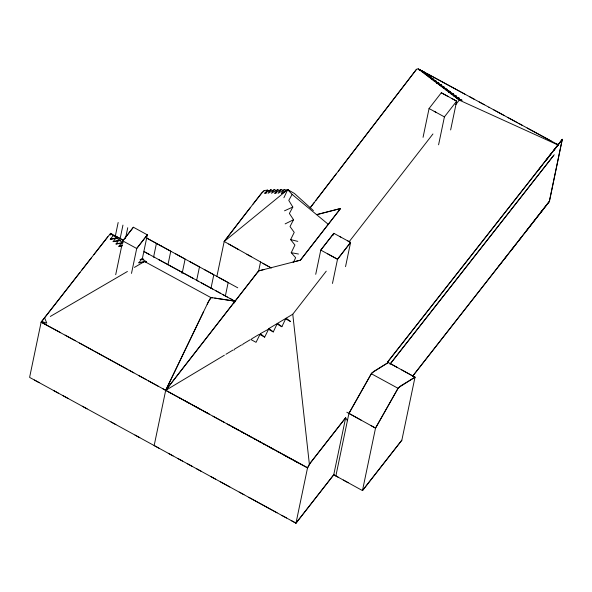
<?xml version="1.0" encoding="UTF-8"?>
<svg xmlns="http://www.w3.org/2000/svg" width="592" height="592" viewBox="0 0 592 592"><rect width="100%" height="100%" fill="white"/><g stroke="black" fill="none" stroke-linecap="round" stroke-linejoin="round"><path stroke-width="0.89" d="M80.046 272.335L41.137 322.166L29.6 377.393L295.978 523.158L333.747 474.769L345.661 417.745L347.4 420.712M110.216 235.113L110.593 233.329L120.146 238.539M115.329 236.06L118.163 222.496M120.117 238.672L122.951 225.108M115.706 274.703L122.766 240.885L133.392 227.232L147.327 234.839L142.124 259.755M125.474 238.576L127.746 227.728M131.498 273.408L136.708 248.492L147.327 234.839L136.708 248.492L122.766 240.885L125.215 237.732M153.602 256.965L156.436 243.393L146.853 238.162L161.194 245.998M167.943 264.802L170.777 251.23L161.224 246.013M182.099 273.541L185.126 259.067L175.572 253.842M234.55 302.956L234.92 301.165L211.403 297.584L208.591 301.343L165.701 390.328L154.157 445.554L158.893 448.137M196.633 280.475L199.474 266.903L189.921 261.679M210.981 288.311L213.816 274.74L204.262 269.515M216.887 276.442L224.19 241.484L250.157 207.844M225.323 296.148L228.164 282.569L218.611 277.352M258.475 271.876L260.547 261.93L228.741 244.037M315.721 274.311L320.775 250.105L333.844 233.315L340.814 237.111M333.466 235.105L333.844 233.315L320.775 250.105L337.521 259.244L332.467 283.45M345.536 266.644L350.59 242.439L339.438 236.356M291.249 520.568L295.978 523.158L307.514 467.939L310.622 462.596L345.661 417.745L309.364 464.195L307.514 467.939L307.1 467.71M335.864 475.931L348.932 413.394L371.332 373.73L373.929 371.325L388.3 362.519L397.202 367.41M423.051 137.337L429.067 108.528L441.306 92.774L456.654 101.136L450.638 129.944M401.65 369.859L415.007 377.2L400.643 385.903L398.053 388.308L375.528 428.105L362.474 490.583L333.747 474.769L295.978 523.158M438.583 144.803L444.414 116.89L456.654 101.136L451.526 98.346M401.85 440.189L362.474 490.583L401.85 440.189L415.007 377.2L391.046 364.036M524.475 233.352L549.317 201.428L562.289 139.305L549.42 201.487L412.668 376.164M283.901 197.743L287.69 189.632L294.416 193.443L313.412 210.597M293.38 262.545L295.645 257.72L291.234 252.688L294.927 245.044L290.628 239.619L294.231 232.39L290.021 226.551L293.536 219.736L289.384 213.468L292.818 207.067L288.778 200.399L292.122 194.405L287.69 189.632L281.496 193.288L284.352 189.618L289.54 190.779L287.69 189.632L224.19 241.484L238.754 249.676M286.143 318.2L290.502 321.5L285.618 318.866L281.888 326.71L277.019 324.046L273.275 331.92L268.405 329.256L260.339 333.666L256.047 342.331L251.171 339.675L251.741 338.816L258.778 334.598L259.784 334.465L264.661 337.129L268.938 328.508L292.766 314.226L326.244 271.173M203.478 311.895L165.701 390.328L175.469 395.671M260.547 261.93L271.328 268.028M207.17 304.236L210.678 297.473L212.706 297.783M430.991 78.588L433.122 78.869L428.142 76.42L430.991 78.588L436.015 81.008C434.21 81.829 428.268 77.234 433.122 78.869L428.208 76.361L430.229 76.731L425.211 74.178L418.196 68.842L416.539 69.271L315.891 200.399M439.664 85.181L444.71 87.431L442.535 87.379L439.723 85.226L441.824 85.3L436.815 83.013L441.824 85.3L439.664 85.181L433.936 80.823L438.931 83.161L436.785 82.984M445.421 89.57L442.601 87.424L444.71 87.431L439.723 85.226M448.329 91.775L453.413 93.862L451.208 93.973L448.388 91.819L450.519 91.723L445.48 89.614L448.329 91.775L450.519 91.723L445.48 89.614M454.086 96.17L451.267 94.017L453.413 93.862L448.388 91.819M388.3 362.519L371.746 372.967L348.932 413.394L375.528 428.105L398.379 387.745L415.007 377.2M233.951 350.094L234.536 349.117L241.573 344.907M242.565 344.884L243.134 343.967L250.179 339.749M419.506 69.834L424.42 72.446L422.325 71.987L424.42 72.446L419.543 69.782M224.19 241.484L244.407 215.199M558.559 145.255L459.251 100.1L455.81 104.555M327.746 253.909L337.521 259.244L350.59 242.439L347.778 240.914M314.063 202.738L310.134 207.873M336.567 173.426L310.289 207.681M338.261 171.266L416.539 69.271M316.979 214.57L340.563 208.51L300.388 260.177L258.623 270.907L165.73 390.335L138.676 375.491M234.913 301.365L258.623 270.907L264.291 269.464M550.849 154.001L387.553 362.112L542.324 165.042M337.521 259.244L350.59 242.439M133.392 227.232L126.296 236.334M75.295 340.718L41.137 322.166L91.168 258.105M81.911 269.967L96.252 251.57M96.733 250.978L107.825 236.733M163.029 388.863L165.701 390.328L234.883 301.365M165.693 390.328L168.032 387.331M537.447 171.229L562.289 139.305M554.223 154.719L390.039 364.132M541.029 212.069L543.796 208.517M110.282 239.286L113.146 235.609L118.037 238.191L115.995 237.954L110.282 239.286L115.455 238.554M113.131 241.632L115.995 237.954L120.886 240.537L118.866 240.315L113.131 241.632L117.438 241.025M120.317 243.386L116.01 243.993L118.866 240.315L122.944 242.468M122.3 245.858L118.851 246.339L121.715 242.668L123.077 242.824M143.146 262.212L138.839 262.818L141.703 259.141L143.745 259.37L142.117 258.512M276.782 190.772L274.318 189.573L271.454 193.251L277.655 189.588L280.164 190.58M276.545 192.881L274.792 193.258L277.655 189.588M283.538 190.387L280.985 189.603L278.129 193.273L284.352 189.618M432.944 133.962L349.11 241.773M545.18 161.379L562.4 139.364L553.786 150.368L556.687 146.698M553.698 155.393L390.232 363.91M498.989 265.904L501.824 262.286M504.65 258.667L507.485 255.056M510.319 251.437L515.972 244.207M518.807 240.589L521.641 236.97M412.35 376.564L549.317 201.428M244.422 215.17L261.627 193.125L264.284 190.543L267.503 190.099L268.894 190.861M253.05 204.099L261.701 193.036L264.284 190.543M93.936 254.538L110.593 233.329L113.146 235.609M273.023 190.839L270.921 189.699L268.124 193.244L274.318 189.573M545.195 161.35L550.93 154.038M266.452 193.11L264.757 193.214L267.503 190.099M459.251 100.1L457.024 98.405L459.222 98.146L454.145 96.207L456.994 98.376L459.222 98.146L454.145 96.207M224.375 355.215L165.73 390.335L170.57 392.999L169.245 392.274M225.929 354.275L232.974 350.057M274.792 193.258L280.985 189.603M134.421 267.399L144.544 261.494L146.587 261.723L141.703 259.141L140.067 259.518M50.283 316.468L127.406 271.491M264.757 193.214L270.921 189.699M285.144 223.894L293.536 219.736M284.508 210.811L292.818 207.067M281.496 193.288L283.908 192.541M442.535 87.379L447.633 89.584L445.547 89.555M451.208 93.973L456.306 96L454.212 96.156M316.772 214.63L340.563 208.51L300.388 260.177L292.996 262.064M138.839 262.818L144.544 261.494L210.678 297.473M116.01 243.993L121.715 242.668M118.851 246.339L122.115 245.584M142.021 259.614L143.745 259.37M144.87 261.967L146.587 261.723M436.881 82.954L438.931 83.161L433.936 80.823M232.959 300.869L234.92 301.165L230.133 298.553M232.967 300.869L214.733 298.087M291.234 252.688L298.479 254.027M290.628 239.619L297.783 241.373M419.077 69.967L421.608 70.663L430.251 75.354M457.024 98.405L462.115 100.285L457.091 98.346M451.304 93.943L456.306 96M442.601 87.424L447.633 89.584M431.05 78.632L436.015 81.008M41.137 322.166L60.687 332.697M518.807 123.454L558.182 144.803M556.043 143.686L558.448 144.944M418.196 68.842L425.352 72.69M459.792 91.397L445.613 83.701M460.006 91.516L464.824 94.128M455.218 88.911L474.547 99.412M489.303 107.426L479.217 101.957M493.617 109.772L522.433 125.423M504.051 115.44L488.829 107.167M508.01 117.593L517.615 122.81M426.403 73.26L440.1 80.704M440.796 81.082L454.856 88.719M484.367 104.754L469.611 96.74M431.22 75.88L445.006 83.368M527.22 128.035L551.226 141.066M441.306 92.774L448.277 96.57M429.067 108.528L436.038 112.325M262.937 263.455L267.843 266.126M269.33 266.94L270.81 267.747M398.053 388.308L371.332 373.73M144.048 251.585L154.209 257.128M158.397 259.414L163.185 262.027M212.757 289.066L196.67 280.297M201.435 282.895L232.249 299.707M215.784 290.724L220.579 293.336M175.476 395.671L180.353 398.327M185.222 400.984L208.251 413.616M199.852 408.961L179.872 398.09M209.635 414.296L194.08 405.853M229.134 424.938L307.648 467.754M556.236 143.789L558.138 144.825M434.195 111.318L444.414 116.89M156.436 243.393L237.747 287.801M120.065 238.502L123.543 240.396M144.463 251.807L149.339 254.464M153.631 256.81L167.98 264.639M163.954 262.448L182.329 272.468M193.229 278.418L183.483 273.097M115.188 235.838L123.343 240.285M168.831 265.105L198.105 281.082M222.503 294.387L227.372 297.051M204.699 411.677L229.089 425.019M231.872 426.543L243.712 433.018M248.581 435.682L255.522 439.479M258.349 441.033L264.987 444.659M269.693 447.241L279.165 452.414M283.871 454.996L292.485 459.71M293.336 460.176L298.072 462.766M34.388 380.012L39.183 382.632M53.546 390.498L58.342 393.11M63.129 395.737L67.947 398.372M82.318 406.238L87.105 408.85M111.052 421.963L115.847 424.582M134.998 435.068L139.793 437.688M168.335 453.309L173.071 455.899M177.807 458.489L182.543 461.079M187.25 463.662L191.986 466.244M196.714 468.842L201.45 471.424M210.893 476.597L215.629 479.187M220.335 481.77L229.807 486.942M239.249 492.115L243.985 494.697M248.714 497.295L277.071 512.805M281.799 515.403L286.535 517.985M65.113 335.131L127.391 369.304M128.93 370.148L133.807 372.819M170.429 392.918L189.344 403.27M212.987 416.206L224.22 422.355M227.165 423.961L238.835 430.354M241.344 431.723L250.786 436.889M253.48 438.369L260.251 442.069M263.225 443.697L272.971 449.032M277.84 451.696L287.586 457.031M288.607 457.586L307.514 467.939M79.513 343.027L93.876 350.908M146.542 379.812L94.809 351.419M333.747 474.769L338.557 477.411M148.414 380.841L158.16 386.191M346.816 412.224L361.187 420.172M343.345 480.045L348.126 482.687M371.162 425.685L375.528 428.105M246.923 254.264L251.445 256.81M46.043 324.66L41.721 321.449L46.798 323.158L44.578 317.778M277.544 323.358L281.888 326.71M268.938 328.508L273.275 331.92M260.339 333.666L264.661 337.129M292.122 194.405L328.693 224.671M292.766 314.226L309.364 464.195M422.429 71.958L427.335 74.592L425.211 74.178L428.112 76.39L430.229 76.731L425.271 74.222L427.335 74.592L422.429 71.958"/></g></svg>
